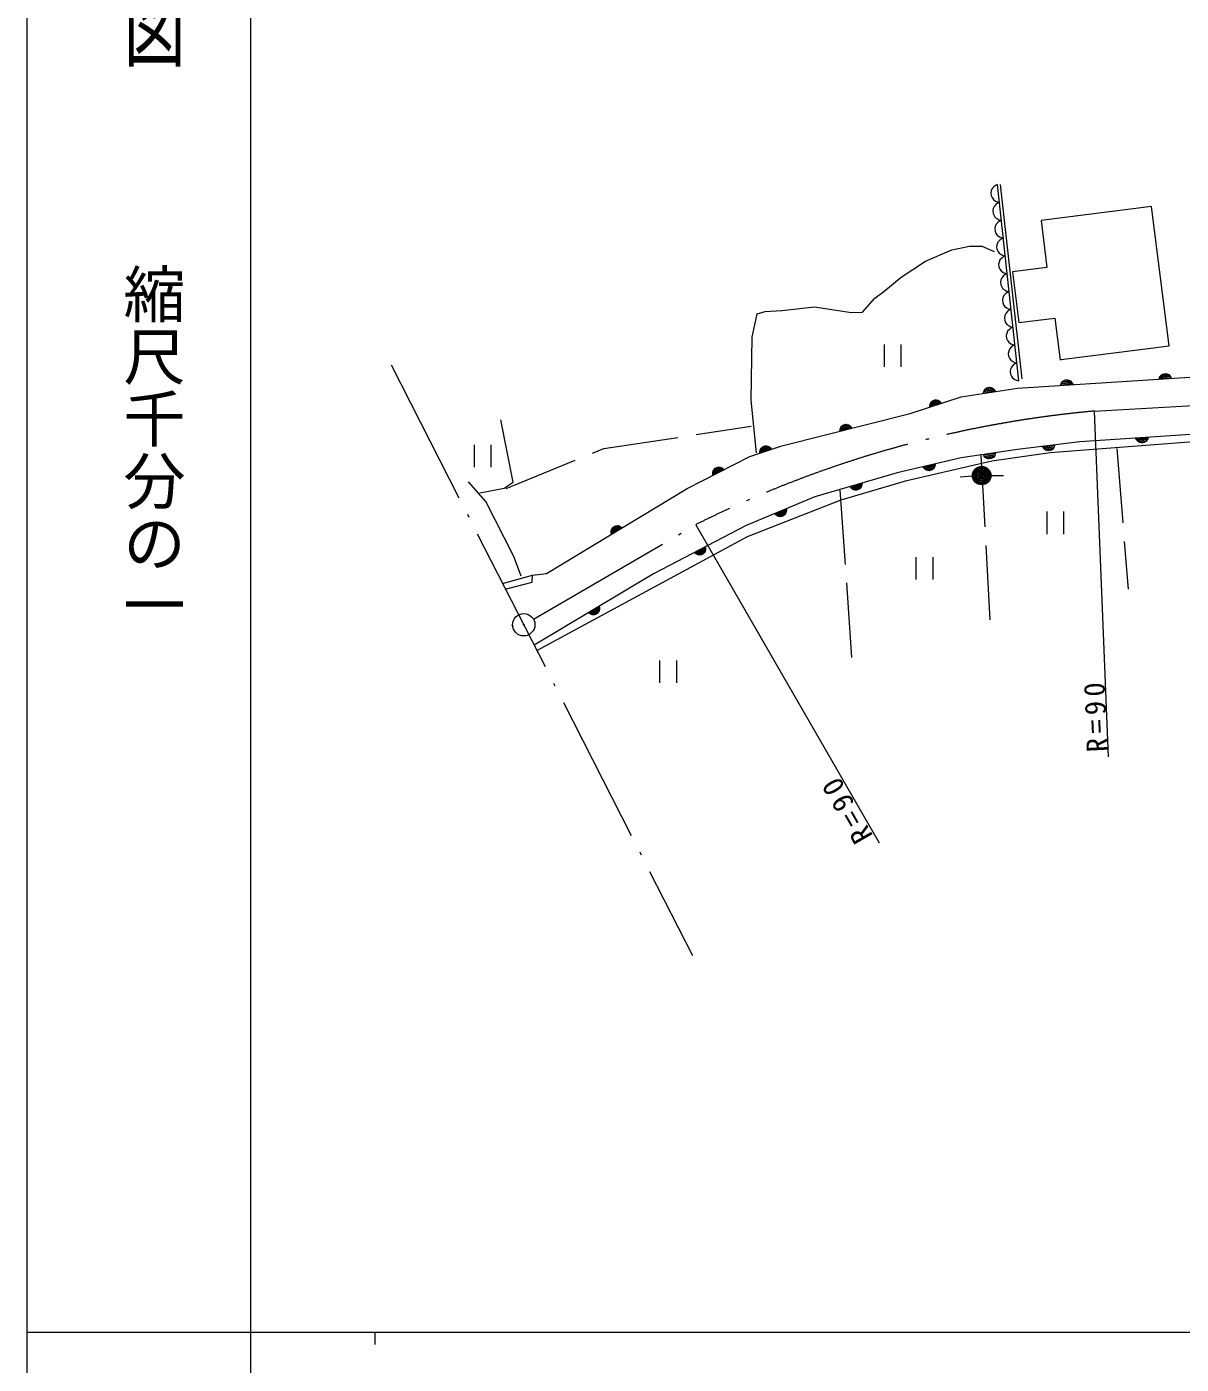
# Model space of a CAD drawing. Units: millimetres, scale not verified. Extents: x -625 to 705456, y -625 to 360858.
# Drawn here: x 65456 to 158330, y 183267 to 290880 of the extents above; entities that cross this region are included whole.
import ezdxf
from ezdxf.enums import TextEntityAlignment as Align

# ---------------------------------------------------------------- set-up
doc = ezdxf.new("R2010")
doc.units = ezdxf.units.MM
doc.header["$LTSCALE"] = 1000
doc.linetypes.add('DASHED', pattern=[7.5, 6, -1.5])
doc.linetypes.add('LONG_DASHED_DOTTED', pattern=[15.25, 12, -1.5, 0.25, -1.5])
doc.layers.add('S-SUV', color=7, linetype='Continuous', lineweight=13)
doc.styles.add('@ＭＳ ゴシック', font='')
doc.styles.add('ＭＳ ゴシック', font='')
doc.styles.get('@ＭＳ ゴシック').set_extended_font_data('@MS Gothic')
doc.styles.get('ＭＳ ゴシック').set_extended_font_data('MS Gothic')

msp = doc.modelspace()

# ---------------------------------------------------------------- linework, layer by layer
at = {"layer": 'S-SUV'}
for p, q in [((65456, 360858), (65456, 858)), ((83456, 350858), (83456, 858)), ((143051, 277688), (143016, 277514)), ((143121, 277855), (143051, 277688)), ((143263, 278012), (143121, 277855)), ((143394, 278114), (143263, 278012)), ((143553, 278185), (143394, 278114)), ((145259, 262398), (143553, 278185)), ((143751, 278185), (145497, 262556)), ((143016, 277514), (143040, 277291)), ((143040, 277291), (143112, 277129)), ((143112, 277129), (143215, 276980)), ((143215, 276980), (143388, 276857)), ((143418, 276577), (143276, 276420)), ((143388, 276857), (143537, 276790)), ((143549, 276678), (143418, 276577)), ((143537, 276790), (143708, 276750)), ((143708, 276750), (143549, 276678)), ((143207, 276253), (143171, 276079)), ((143171, 276079), (143195, 275856)), ((143195, 275856), (143267, 275693)), ((143276, 276420), (143207, 276253)), ((143267, 275693), (143370, 275545)), ((143370, 275545), (143543, 275422)), ((155942, 276422), (147048, 275300)), ((157357, 265199), (155942, 276422)), ((143362, 274818), (143326, 274643)), ((143326, 274643), (143350, 274421)), ((143350, 274421), (143422, 274258)), ((143431, 274985), (143362, 274818)), ((143573, 275142), (143431, 274985)), ((143543, 275422), (143692, 275354)), ((143704, 275243), (143573, 275142)), ((143692, 275354), (143863, 275315)), ((143863, 275315), (143704, 275243)), ((147048, 275300), (147526, 271515)), ((143422, 274258), (143525, 274110)), ((143517, 273383), (143481, 273208)), ((143586, 273550), (143517, 273383)), ((143525, 274110), (143698, 273987)), ((143728, 273707), (143586, 273550)), ((143698, 273987), (143847, 273919)), ((143859, 273808), (143728, 273707)), ((143847, 273919), (144018, 273880)), ((144018, 273880), (143859, 273808)), ((143481, 273208), (143505, 272986)), ((143505, 272986), (143577, 272823)), ((143577, 272823), (143680, 272674)), ((143680, 272674), (143853, 272551)), ((143884, 272272), (143741, 272115)), ((143853, 272551), (144002, 272484)), ((144014, 272373), (143884, 272272)), ((144002, 272484), (144173, 272444)), ((144173, 272444), (144014, 272373)), ((143672, 271947), (143636, 271773)), ((143636, 271773), (143660, 271550)), ((143660, 271550), (143732, 271388)), ((143741, 272115), (143672, 271947)), ((143732, 271388), (143835, 271239)), ((143835, 271239), (144008, 271116)), ((147526, 271515), (144753, 271166)), ((143827, 270512), (143791, 270338)), ((143791, 270338), (143815, 270115)), ((143815, 270115), (143887, 269952)), ((143896, 270679), (143827, 270512)), ((144039, 270836), (143896, 270679)), ((144008, 271116), (144157, 271049)), ((144169, 270938), (144039, 270836)), ((144157, 271049), (144328, 271009)), ((144328, 271009), (144169, 270938)), ((144753, 271166), (145269, 267077)), ((143887, 269952), (143990, 269804)), ((143982, 269077), (143946, 268902)), ((144051, 269244), (143982, 269077)), ((143990, 269804), (144163, 269681)), ((144194, 269401), (144051, 269244)), ((144163, 269681), (144312, 269614)), ((144324, 269502), (144194, 269401)), ((144312, 269614), (144484, 269574)), ((144484, 269574), (144324, 269502)), ((143946, 268902), (143970, 268680)), ((143970, 268680), (144042, 268517)), ((144042, 268517), (144145, 268369)), ((144145, 268369), (144318, 268246)), ((144349, 267966), (144206, 267809)), ((144318, 268246), (144467, 268178)), ((144479, 268067), (144349, 267966)), ((144467, 268178), (144639, 268139)), ((144639, 268139), (144479, 268067)), ((144137, 267642), (144101, 267467)), ((144101, 267467), (144125, 267245)), ((144125, 267245), (144197, 267082)), ((144206, 267809), (144137, 267642)), ((144197, 267082), (144301, 266933)), ((144301, 266933), (144474, 266810)), ((145269, 267077), (148165, 267442)), ((148165, 267442), (148591, 264064)), ((144292, 266206), (144256, 266032)), ((144256, 266032), (144280, 265810)), ((144280, 265810), (144352, 265647)), ((144361, 266374), (144292, 266206)), ((144504, 266531), (144361, 266374)), ((144474, 266810), (144622, 266743)), ((144634, 266632), (144504, 266531)), ((144622, 266743), (144794, 266704)), ((144794, 266704), (144634, 266632)), ((134423, 265321), (134423, 263521)), ((135804, 263521), (135804, 265321)), ((144352, 265647), (144456, 265498)), ((144447, 264771), (144411, 264597)), ((144516, 264938), (144447, 264771)), ((144456, 265498), (144629, 265375)), ((144659, 265095), (144516, 264938)), ((144629, 265375), (144777, 265308)), ((144789, 265197), (144659, 265095)), ((144777, 265308), (144949, 265268)), ((144949, 265268), (144789, 265197)), ((148670, 264104), (157357, 265199)), ((144411, 264597), (144435, 264374)), ((144435, 264374), (144508, 264211)), ((144508, 264211), (144611, 264063)), ((144611, 264063), (144784, 263940)), ((144814, 263660), (144671, 263503)), ((144784, 263940), (144933, 263873)), ((144945, 263761), (144814, 263660)), ((144933, 263873), (145104, 263833)), ((145104, 263833), (144945, 263761)), ((144602, 263336), (144566, 263162)), ((144566, 263162), (144591, 262939)), ((144591, 262939), (144663, 262776)), ((144671, 263503), (144602, 263336)), ((144663, 262776), (144766, 262628)), ((144766, 262628), (144939, 262505)), ((145169, 261800), (160990, 262799)), ((156536, 262518), (156568, 262635)), ((157534, 262581), (156536, 262518)), ((156557, 262581), (157505, 262641)), ((156568, 262635), (156619, 262736)), ((157476, 262702), (156578, 262645)), ((156611, 262710), (157432, 262762)), ((156619, 262736), (156710, 262852)), ((157383, 262822), (156657, 262776)), ((156710, 262852), (156816, 262918)), ((156713, 262842), (157317, 262880)), ((156816, 262918), (156931, 262963)), ((157196, 262935), (156824, 262911)), ((156931, 262963), (157085, 262973)), ((157085, 262973), (157205, 262943)), ((157205, 262943), (157319, 262890)), ((157319, 262890), (157423, 262786)), ((157423, 262786), (157489, 262693)), ((157489, 262693), (157534, 262581)), ((140627, 261095), (145169, 261800)), ((143392, 261524), (142404, 261371)), ((142419, 261436), (143358, 261582)), ((142426, 261490), (142467, 261596)), ((143323, 261640), (142434, 261502)), ((142461, 261569), (143274, 261696)), ((142467, 261596), (142547, 261719)), ((143220, 261751), (142501, 261639)), ((142547, 261719), (142646, 261795)), ((142551, 261710), (143149, 261803)), ((142646, 261795), (142757, 261851)), ((143023, 261846), (142655, 261789)), ((142757, 261851), (142910, 261874)), ((142910, 261874), (143032, 261855)), ((143032, 261855), (143150, 261813)), ((143150, 261813), (143263, 261719)), ((143263, 261719), (143337, 261632)), ((143337, 261632), (143392, 261524)), ((144939, 262505), (145088, 262437)), ((145088, 262437), (145259, 262398)), ((148625, 262018), (148658, 262136)), ((149623, 262081), (148625, 262018)), ((148646, 262082), (149594, 262142)), ((148658, 262136), (148709, 262237)), ((149565, 262203), (148667, 262146)), ((148700, 262211), (149521, 262263)), ((148709, 262237), (148799, 262353)), ((149472, 262322), (148746, 262277)), ((148799, 262353), (148905, 262419)), ((148802, 262343), (149406, 262381)), ((148905, 262419), (149020, 262464)), ((149285, 262436), (148913, 262412)), ((149020, 262464), (149175, 262474)), ((149175, 262474), (149294, 262444)), ((149294, 262444), (149408, 262391)), ((149408, 262391), (149512, 262287)), ((149512, 262287), (149578, 262194)), ((149578, 262194), (149623, 262081)), ((136515, 259775), (140627, 261095)), ((139047, 260588), (138095, 260282)), ((138098, 260404), (138123, 260514)), ((138100, 260349), (139004, 260639)), ((138961, 260691), (138104, 260416)), ((138121, 260487), (138904, 260739)), ((138123, 260514), (138182, 260649)), ((138842, 260784), (138149, 260562)), ((138182, 260649), (138268, 260739)), ((138187, 260640), (138763, 260825)), ((138268, 260739), (138369, 260811)), ((138632, 260848), (138278, 260735)), ((138369, 260811), (138516, 260858)), ((138516, 260858), (138640, 260859)), ((138640, 260859), (138763, 260835)), ((138763, 260835), (138889, 260760)), ((138889, 260760), (138976, 260686)), ((138976, 260686), (139047, 260588)), ((142404, 261371), (142426, 261490)), ((126193, 257167), (136515, 259775)), ((138095, 260282), (138098, 260404)), ((151314, 259956), (152456, 232141)), ((131839, 258593), (130869, 258348)), ((130869, 258348), (130880, 258470)), ((130878, 258415), (131799, 258648)), ((130880, 258470), (130912, 258578)), ((131760, 258702), (130887, 258482)), ((130908, 258552), (131706, 258753)), ((130912, 258578), (130979, 258709)), ((131647, 258803), (130941, 258624)), ((130979, 258709), (131071, 258794)), ((130984, 258700), (131571, 258848)), ((131071, 258794), (131176, 258859)), ((131442, 258880), (131081, 258788)), ((131176, 258859), (131326, 258897)), ((131326, 258897), (131450, 258889)), ((131450, 258889), (131571, 258858)), ((131571, 258858), (131692, 258775)), ((131692, 258775), (131774, 258696)), ((131774, 258696), (131839, 258593)), ((170140, 258823), (150175, 257483)), ((101446, 257249), (101446, 255449)), ((102828, 255449), (102828, 257249)), ((150175, 257483), (145162, 256878)), ((147172, 257120), (148165, 257240)), ((147790, 256619), (162644, 257780)), ((148165, 257240), (148139, 257121)), ((154667, 257784), (155665, 257851)), ((154712, 257672), (154667, 257784)), ((155644, 257787), (154696, 257724)), ((154779, 257579), (154712, 257672)), ((154726, 257663), (155624, 257723)), ((155590, 257658), (154770, 257603)), ((154883, 257476), (154779, 257579)), ((154819, 257544), (155545, 257593)), ((154997, 257423), (154883, 257476)), ((155489, 257526), (154885, 257486)), ((155117, 257394), (154997, 257423)), ((155007, 257431), (155378, 257456)), ((155272, 257404), (155117, 257394)), ((155386, 257449), (155272, 257404)), ((155492, 257516), (155386, 257449)), ((155582, 257633), (155492, 257516)), ((155633, 257734), (155582, 257633)), ((155665, 257851), (155633, 257734)), ((118583, 253730), (123616, 256307)), ((123616, 256307), (126193, 257167)), ((125379, 256895), (124430, 256579)), ((124430, 256579), (124432, 256701)), ((124432, 256701), (124456, 256811)), ((124434, 256646), (125336, 256947)), ((125292, 256998), (124438, 256713)), ((124454, 256784), (125234, 257045)), ((124456, 256811), (124513, 256947)), ((125172, 257090), (124482, 256860)), ((124513, 256947), (124599, 257038)), ((124519, 256938), (125093, 257129)), ((124599, 257038), (124698, 257111)), ((124962, 257151), (124608, 257033)), ((124698, 257111), (124845, 257160)), ((124845, 257160), (124969, 257162)), ((124969, 257162), (125092, 257139)), ((125092, 257139), (125219, 257066)), ((125219, 257066), (125307, 256992)), ((125307, 256992), (125379, 256895)), ((140624, 256186), (135477, 254990)), ((145162, 256878), (140624, 256186)), ((142399, 256457), (143387, 256607)), ((142453, 256349), (142399, 256457)), ((143372, 256542), (142433, 256399)), ((142527, 256261), (142453, 256349)), ((142467, 256341), (143357, 256476)), ((143329, 256409), (142516, 256285)), ((142640, 256167), (142527, 256261)), ((142570, 256230), (143289, 256340)), ((142758, 256125), (142640, 256167)), ((143239, 256269), (142641, 256178)), ((142880, 256105), (142758, 256125)), ((142767, 256134), (143135, 256190)), ((143033, 256129), (142880, 256105)), ((143143, 256183), (143033, 256129)), ((143089, 255947), (147790, 256619)), ((143243, 256259), (143143, 256183)), ((143323, 256383), (143243, 256259)), ((143365, 256488), (143323, 256383)), ((143387, 256607), (143365, 256488)), ((147223, 257011), (147172, 257120)), ((148147, 257175), (147204, 257061)), ((147294, 256921), (147223, 257011)), ((147236, 257002), (148130, 257110)), ((148100, 257044), (147284, 256945)), ((147404, 256824), (147294, 256921)), ((147336, 256888), (148058, 256976)), ((147520, 256777), (147404, 256824)), ((148006, 256906), (147405, 256834)), ((147642, 256754), (147520, 256777)), ((147530, 256786), (147899, 256830)), ((147796, 256773), (147642, 256754)), ((147908, 256824), (147796, 256773)), ((148010, 256897), (147908, 256824)), ((148093, 257018), (148010, 256897)), ((148139, 257121), (148093, 257018)), ((121443, 255335), (120642, 254925)), ((120644, 255024), (120681, 255167)), ((120647, 254997), (121379, 255372)), ((120648, 254858), (121494, 255291)), ((121544, 255246), (120654, 254791)), ((121310, 255407), (120663, 255076)), ((120681, 255167), (120752, 255270)), ((120688, 255159), (121226, 255435)), ((120752, 255270), (120839, 255357)), ((121093, 255437), (120762, 255267)), ((120839, 255357), (120977, 255428)), ((120977, 255428), (121099, 255448)), ((121099, 255448), (121224, 255445)), ((121224, 255445), (121361, 255391)), ((121361, 255391), (121459, 255332)), ((121459, 255332), (121544, 255246)), ((136265, 254362), (143089, 255947)), ((137564, 255475), (138538, 255702)), ((137626, 255372), (137564, 255475)), ((138527, 255635), (137602, 255420)), ((137707, 255290), (137626, 255372)), ((137641, 255365), (138517, 255568)), ((138495, 255499), (137694, 255313)), ((137827, 255205), (137707, 255290)), ((137752, 255262), (138460, 255427)), ((138416, 255352), (137827, 255215)), ((137947, 255172), (137827, 255205)), ((138070, 255162), (137947, 255172)), ((137955, 255181), (138318, 255266)), ((138221, 255197), (138070, 255162)), ((138327, 255260), (138221, 255197)), ((138421, 255343), (138327, 255260)), ((138491, 255472), (138421, 255343)), ((138525, 255580), (138491, 255472)), ((138538, 255702), (138525, 255580)), ((120638, 254911), (120644, 255024)), ((120654, 254791), (120638, 254911)), ((135477, 254990), (128865, 253046)), ((130978, 252804), (136265, 254362)), ((131692, 253877), (132651, 254159)), ((132645, 254092), (131733, 253824)), ((131775, 253771), (132638, 254025)), ((132645, 254037), (132617, 253928)), ((132651, 254159), (132645, 254037)), ((141532, 254717), (140535, 254649)), ((143031, 254769), (144031, 254769)), ((107260, 246887), (118583, 253730)), ((128865, 253046), (123334, 250755)), ((131760, 253777), (131692, 253877)), ((131845, 253701), (131760, 253777)), ((132620, 253954), (131831, 253722)), ((131970, 253622), (131845, 253701)), ((131892, 253675), (132590, 253880)), ((132550, 253803), (131969, 253633)), ((132092, 253596), (131970, 253622)), ((132215, 253593), (132092, 253596)), ((132100, 253606), (132457, 253711)), ((132364, 253637), (132215, 253593)), ((132466, 253706), (132364, 253637)), ((132555, 253795), (132466, 253706)), ((132617, 253928), (132555, 253795)), ((123429, 249876), (130978, 252804)), ((125637, 251709), (126561, 252092)), ((126562, 252024), (125685, 251661)), ((125732, 251613), (126563, 251957)), ((126552, 251885), (125792, 251570)), ((126553, 251858), (126505, 251719)), ((126568, 251970), (126553, 251858)), ((126561, 252092), (126568, 251970)), ((147511, 251867), (147511, 250067)), ((148892, 250067), (148892, 251867)), ((112890, 250736), (113016, 250742)), ((113016, 250742), (113156, 250698)), ((123334, 250755), (115866, 246866)), ((119272, 250818), (134036, 225206)), ((125716, 251617), (125637, 251709)), ((125809, 251550), (125716, 251617)), ((125941, 251486), (125809, 251550)), ((125858, 251530), (126530, 251808)), ((126498, 251727), (125940, 251496)), ((126066, 251472), (125941, 251486)), ((126189, 251483), (126066, 251472)), ((126072, 251483), (126416, 251626)), ((126332, 251542), (126189, 251483)), ((126426, 251622), (126332, 251542)), ((126505, 251719), (126426, 251622)), ((106494, 240696), (123429, 249876)), ((112467, 250282), (112494, 250426)), ((112468, 250169), (112467, 250282)), ((112493, 250050), (112468, 250169)), ((112471, 250255), (113175, 250681)), ((113242, 250648), (112472, 250182)), ((113104, 250711), (112482, 250335)), ((112483, 250116), (113296, 250607)), ((113349, 250567), (112493, 250050)), ((112494, 250426), (112557, 250535)), ((112501, 250419), (113019, 250732)), ((112557, 250535), (112638, 250627)), ((112886, 250725), (112567, 250532)), ((112638, 250627), (112771, 250708)), ((112771, 250708), (112890, 250736)), ((113156, 250698), (113258, 250646)), ((113258, 250646), (113349, 250567)), ((119156, 248579), (120043, 249041)), ((120050, 248974), (119208, 248536)), ((119259, 248492), (120057, 248907)), ((120052, 248835), (119323, 248455)), ((119392, 248420), (120037, 248756)), ((120013, 248673), (119476, 248394)), ((120019, 248665), (119950, 248561)), ((120055, 248808), (120019, 248665)), ((120043, 249041), (120061, 248921)), ((120061, 248921), (120055, 248808)), ((119243, 248495), (119156, 248579)), ((119341, 248436), (119243, 248495)), ((119478, 248384), (119341, 248436)), ((119604, 248381), (119478, 248384)), ((119725, 248402), (119604, 248381)), ((119609, 248392), (119939, 248564)), ((119863, 248474), (119725, 248402)), ((119950, 248561), (119863, 248474)), ((136991, 248197), (136991, 246397)), ((138373, 246397), (138373, 248197)), ((103732, 246092), (106135, 246758)), ((106106, 246193), (106135, 246758)), ((106135, 246758), (107260, 246887)), ((115866, 246866), (106270, 241134)), ((103949, 245629), (106106, 246193)), ((110639, 243744), (111497, 244256)), ((110730, 243664), (110639, 243744)), ((111508, 244190), (110692, 243703)), ((110832, 243611), (110730, 243664)), ((110746, 243662), (111519, 244123)), ((111518, 244050), (110812, 243629)), ((110972, 243567), (110832, 243611)), ((110883, 243598), (111508, 243971)), ((111488, 243887), (110969, 243577)), ((111097, 243572), (110972, 243567)), ((111217, 243600), (111097, 243572)), ((111102, 243583), (111421, 243774)), ((111350, 243679), (111217, 243600)), ((111432, 243772), (111350, 243679)), ((111495, 243879), (111432, 243772)), ((111523, 244024), (111495, 243879)), ((111497, 244256), (111522, 244137)), ((111522, 244137), (111523, 244024)), ((116369, 239880), (116369, 238080)), ((117750, 238080), (117750, 239880)), ((65456, 185858), (604456, 185858)), ((93456, 185858), (93456, 184858))]:
    msp.add_line(p, q, dxfattribs=at)
at = {"layer": 'S-SUV', "linetype": 'DASHED'}
for p, q in [((137757, 272022), (139874, 272930)), ((139874, 272930), (141300, 273232)), ((141300, 273232), (142294, 273232)), ((142294, 273232), (143288, 272800)), ((135790, 270733), (137757, 272022)), ((134407, 269566), (135790, 270733)), ((132678, 267924), (133672, 269047)), ((133672, 269047), (134407, 269566)), ((124208, 267794), (124856, 267967)), ((124856, 267967), (126196, 268054)), ((126196, 268054), (128832, 268356)), ((128832, 268356), (131814, 267881)), ((123819, 265893), (124208, 267794)), ((131814, 267881), (132678, 267924)), ((123732, 260837), (123819, 265893)), ((124165, 256601), (123732, 260837)), ((104588, 254231), (103594, 259245)), ((111890, 256935), (123731, 258750)), ((104025, 253737), (111890, 256935)), ((142962, 243149), (142228, 256373)), ((153141, 256940), (154049, 245618)), ((102384, 252676), (101001, 254275)), ((103853, 253756), (104588, 254231)), ((101908, 253367), (103853, 253756)), ((130862, 253607), (131899, 238957)), ((104631, 248268), (102384, 252676)), ((105236, 246669), (104631, 248268))]:
    msp.add_line(p, q, dxfattribs=at)
at = {"layer": 'S-SUV', "linetype": 'LONG_DASHED_DOTTED'}
for p, q in [((151314, 259956), (240594, 264883)), ((94769, 263676), (119016, 216152)), ((106216, 243217), (119272, 250818))]:
    msp.add_line(p, q, dxfattribs=at)
at = {"layer": 'S-SUV'}
for centre, radius in [((142281, 254769), 746), ((142281, 254769), 660), ((142281, 254769), 574), ((142281, 254769), 484), ((142281, 254769), 398), ((142281, 254769), 292), ((142281, 254769), 202), ((142281, 254769), 116), ((142281, 254769), 22.5), ((105439, 242764), 896), ((104524, 242714), 31.2), ((104524, 242714), 25), ((104524, 242714), 18.8), ((104524, 242714), 12.5), ((104524, 242714), 6.2), ((105439, 242764), 27)]:
    msp.add_circle(centre, radius, dxfattribs=at)
at = {"layer": 'S-SUV', "linetype": 'LONG_DASHED_DOTTED'}
msp.add_arc((159465, 170622), 89704, 95.2131, 116.61945, dxfattribs=at)

# ---------------------------------------------------------------- texts
at = {"layer": 'S-SUV', "style": '@ＭＳ ゴシック', "width": 1.4}
msp.add_text('平  面  図', height=3666, rotation=270, dxfattribs=at).set_placement((72733, 322333), align=Align.BOTTOM_LEFT)
at = {"layer": 'S-SUV', "style": '@ＭＳ ゴシック'}
msp.add_text('縮尺千分の一', height=3666, rotation=270, dxfattribs=at).set_placement((72733, 271888), align=Align.BOTTOM_LEFT)
at = {"layer": 'S-SUV', "char_height": 1686, "attachment_point": 7, "style": 'ＭＳ ゴシック'}
for insert, rotation in [((152449, 232555), 92.7), ((133599, 225792), 119.9)]:
    msp.add_mtext('\\T1.3;R=90', dxfattribs=dict(at, insert=insert, rotation=rotation))

doc.saveas('drawing.dxf')
